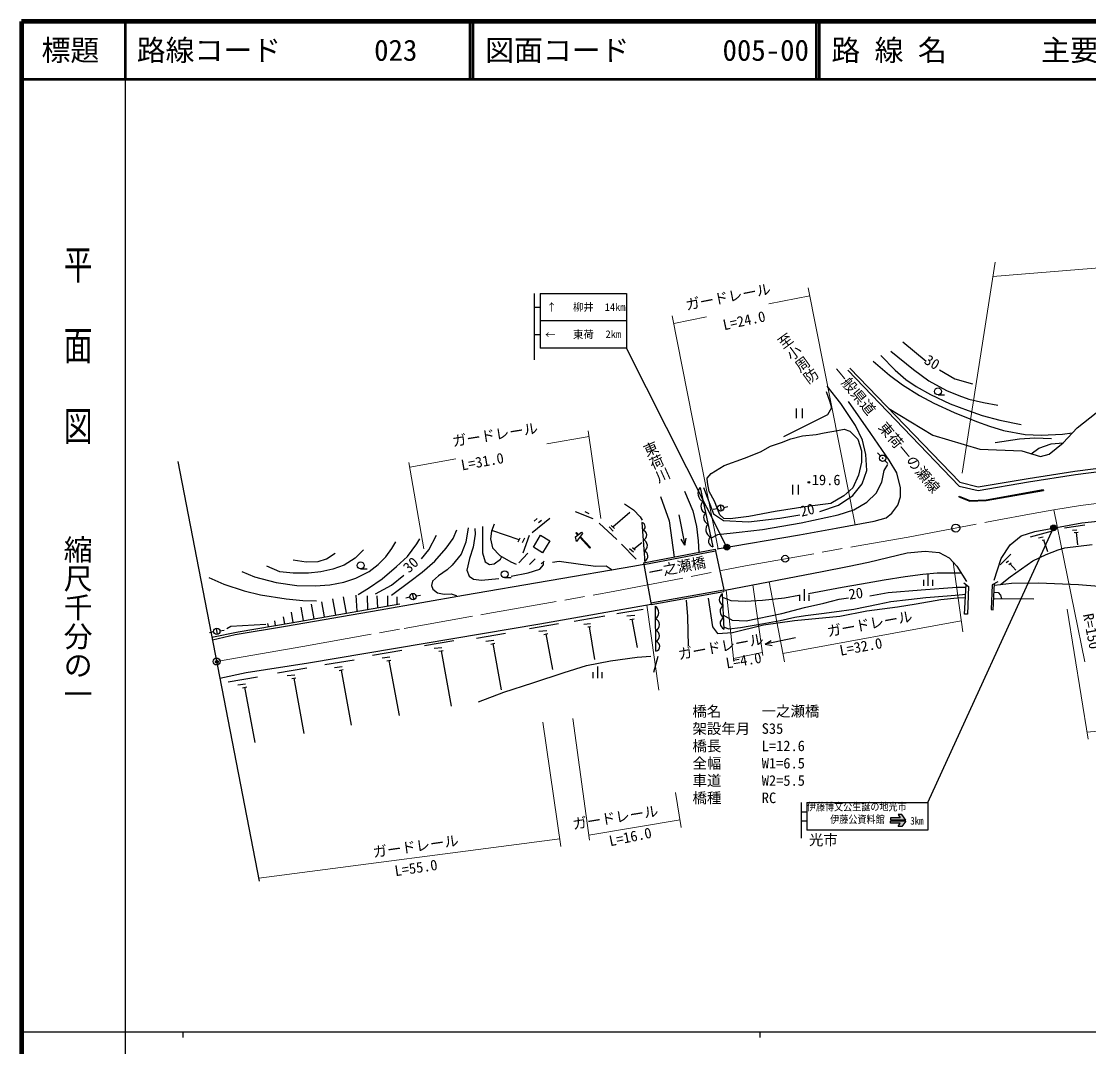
# Model space of a CAD drawing. Units: millimetres at full size, sheet at 1:1000; details may follow other scales. Extents: x -16678449 to 2543535, y -222173567 to 1714376.
# Drawn here: x 40000 to 224964, y 202409 to 380000 of the extents above; entities that cross this region are included whole.
import ezdxf
from ezdxf.enums import TextEntityAlignment as Align

# ---------------------------------------------------------------- set-up
doc = ezdxf.new("R2010")
doc.units = ezdxf.units.MM
doc.header["$LTSCALE"] = 1000
doc.header["$PDMODE"] = 32
doc.header["$PDSIZE"] = 500
doc.linetypes.add('CHAIN', pattern=[18.5, 12, -1.5, 3.5, -1.5])
for name, color, linetype, lineweight in [('M-BGD', 7, 'Continuous', 25), ('M-BMK', 2, 'CHAIN', 13), ('M-BMK-OTRS', 5, 'Continuous', 25), ('M-BMK-SRVR', 3, 'Continuous', 25), ('M-STR-HTXT', 7, 'Continuous', 13), ('M-STR-STR1', 1, 'Continuous', 25), ('M-STR-STRC', 7, 'Continuous', 25), ('M-TTL', 2, 'Continuous', 140), ('M-TTL-BAND', 7, 'Continuous', 25), ('M-TTL-LINE', 7, 'Continuous', 50)]:
    doc.layers.add(name, color=color, linetype=linetype, lineweight=lineweight)
for name, color, linetype in [('M-BMK-HTXT', 7, 'Continuous'), ('M-OTRS', 6, 'Continuous'), ('M-TTL-TXT', 7, 'Continuous')]:
    doc.layers.add(name, color=color, linetype=linetype)
doc.styles.add('@ＭＳ ゴシック', font='')
doc.styles.add('ＭＳ ゴシック', font='')
doc.styles.get('@ＭＳ ゴシック').set_extended_font_data('@MS Gothic')
doc.styles.get('ＭＳ ゴシック').set_extended_font_data('MS Gothic')

msp = doc.modelspace()

# ---------------------------------------------------------------- hatches: boundary and pattern name
at = {"layer": 'M-BGD'}
h = msp.add_hatch(color=256, dxfattribs=at)
edge = h.paths.add_edge_path()
edge.add_ellipse((189253, 304334), major_axis=(4.9, 49.8), ratio=1, start_angle=-130.72466, end_angle=49.27534)
at = {"layer": 'M-BMK-SRVR'}
msp.add_hatch(color=256, dxfattribs=at).paths.add_polyline_path([(201979, 292921), (202003, 292919), (201991, 292920)])
at = {"layer": 'M-STR-STRC'}
for points in [[(218385, 292254, 1), (219385, 292254, 0.41421), (218885, 292754, 0.41421)], [(161757, 288915, 1), (162757, 288915, 0.41421), (162257, 289415, 0.41421)], [(193278, 241665), (192608, 242602), (191928, 242602), (192298, 242027), (190614, 242027), (190613, 241666)], [(190614, 241128), (190613, 241490), (193278, 241491), (192608, 240554), (191928, 240553), (192298, 241129)]]:
    msp.add_hatch(color=256, dxfattribs=at).paths.add_polyline_path(points)

# ---------------------------------------------------------------- linework, layer by layer
at = {"layer": 'M-BGD'}
for p, q in [((192737, 324474), (196776, 321126)), ((198861, 315305), (199984, 315305)), ((174298, 312966), (174298, 311289)), ((175298, 312966), (175298, 311289)), ((188874, 304732), (188356, 305275)), ((189632, 303936), (190150, 303393)), ((173640, 299739), (173640, 298062)), ((174640, 299739), (174640, 298062)), ((157620, 299260), (159827, 289005)), ((161082, 296245), (161280, 295163)), ((161718, 295822), (162451, 295983)), ((135996, 295100), (139061, 293911)), ((137654, 295119), (138358, 294740)), ((142486, 292425), (145479, 295010)), ((153936, 294550), (154992, 289298)), ((160644, 295586), (159911, 295425)), ((128509, 291475), (131597, 293924)), ((128891, 293429), (129401, 293896)), ((129614, 293188), (130166, 293627)), ((140160, 293100), (143225, 290253)), ((141873, 292470), (142558, 291677)), ((142198, 292704), (142775, 292145)), ((147558, 293185), (148029, 286247)), ((220805, 292267), (224320, 292787)), ((126264, 290180), (121545, 291828)), ((126087, 289847), (126441, 290512)), ((126823, 289719), (127248, 290569)), ((126993, 287922), (128070, 290979)), ((154992, 289298), (155186, 290498)), ((214876, 290696), (218683, 291736)), ((216282, 290513), (217085, 290696)), ((222147, 291875), (222923, 291911)), ((222448, 291455), (223124, 291510)), ((222786, 291482), (223042, 289347)), ((144024, 289437), (146530, 286825)), ((145395, 288681), (146062, 288104)), ((145935, 288861), (146386, 288464)), ((146161, 288662), (147558, 289744)), ((154992, 289298), (154349, 290330)), ((216930, 290112), (217323, 290221)), ((217126, 290166), (217825, 288177)), ((126220, 286184), (127759, 287893)), ((128044, 285937), (129070, 286887)), ((209615, 285875), (211471, 287687)), ((98801, 285169), (99924, 285169)), ((130081, 286013), (130599, 286501)), ((210665, 286277), (211075, 286569)), ((211130, 285903), (211514, 286231)), ((211322, 286067), (212326, 284945)), ((123759, 283641), (124882, 283641)), ((196375, 282230), (196375, 283275)), ((197175, 282230), (197175, 284223)), ((197975, 282230), (197975, 283275)), ((175735, 279639), (175735, 281631)), ((92014, 279442), (92471, 276830)), ((93939, 279949), (94425, 277172)), ((95782, 280294), (96272, 277495)), ((97961, 280607), (98128, 277820)), ((99902, 280473), (99965, 278141)), ((101618, 280518), (101743, 278452)), ((103454, 280503), (103469, 278754)), ((105051, 280294), (105084, 279037)), ((107339, 280253), (106604, 280101)), ((107730, 280895), (108025, 279835)), ((108416, 280477), (109150, 280629)), ((161818, 274743), (161489, 280853)), ((174935, 279639), (174935, 280684)), ((176535, 279639), (176535, 280684)), ((208523, 280015), (215467, 279979)), ((86760, 277652), (87069, 275885)), ((88417, 278532), (88826, 276193)), ((90238, 279054), (90681, 276517)), ((143177, 277437), (147787, 278189)), ((149972, 270894), (149916, 278676)), ((82815, 275158), (82730, 275697)), ((83864, 276145), (83998, 275360)), ((85387, 276876), (85599, 275633)), ((128046, 274846), (133114, 275698)), ((135780, 276117), (141112, 277036)), ((137470, 275593), (138651, 275707)), ((144951, 277007), (146336, 277141)), ((145422, 276416), (146215, 276523)), ((145818, 276469), (146721, 271549)), ((73326, 274241), (72587, 274113)), ((73771, 274876), (73964, 273794)), ((74410, 274429), (75149, 274557)), ((118858, 273168), (123926, 274020)), ((129705, 274346), (131046, 274505)), ((130546, 273824), (131250, 273983)), ((130898, 273903), (132022, 267742)), ((138143, 275101), (138668, 275199)), ((138405, 275150), (139332, 269468)), ((109879, 271906), (114947, 272757)), ((120517, 272669), (121858, 272828)), ((121358, 272146), (122062, 272305)), ((121710, 272226), (123176, 264188)), ((174149, 273195), (168905, 272102)), ((168905, 272102), (169932, 272752)), ((168905, 272102), (170106, 271917)), ((100854, 270242), (105922, 271093)), ((111538, 271406), (112879, 271565)), ((112379, 270883), (113083, 271042)), ((112731, 270963), (114475, 261407)), ((92588, 268578), (97656, 269430)), ((94247, 268078), (95588, 268237)), ((102513, 269742), (103854, 269901)), ((103354, 269219), (104058, 269378)), ((103706, 269299), (105449, 259743)), ((139879, 266246), (139879, 268238)), ((149592, 267247), (150333, 270038)), ((75845, 265601), (80914, 266452)), ((84388, 267170), (89456, 268021)), ((86047, 266670), (87388, 266829)), ((95088, 267555), (95792, 267714)), ((95440, 267635), (97184, 258079)), ((139079, 266246), (139079, 267291)), ((140679, 266246), (140679, 267291)), ((77504, 265101), (78845, 265260)), ((78345, 264578), (79050, 264737)), ((78698, 264658), (80441, 255102)), ((86888, 266147), (87592, 266306)), ((87240, 266227), (88983, 256671))]:
    msp.add_line(p, q, dxfattribs=at)
for points in [[(190340, 312927), (197953, 308329), (206080, 305919), (213383, 305587), (216617, 304618), (218122, 305033), (220536, 307019), (222960, 309598), (226244, 312193), (227533, 313243), (230852, 319074), (234421, 323935)], [(188972, 322112), (191418, 319574), (193286, 317942), (195045, 316782), (197584, 315348), (200974, 313774), (204096, 312578), (206486, 311737), (209548, 310930), (213249, 310187)], [(190708, 322856), (194588, 319710), (197260, 317758), (200307, 316056), (202450, 315185), (204187, 314578), (206723, 313988), (209214, 313542)], [(187606, 321159), (190430, 318741), (192707, 317020), (195625, 315205), (198153, 313849), (201646, 312233), (205504, 310694), (207759, 309861), (210232, 309108), (213958, 308467), (216755, 308337), (220444, 308523), (222131, 308717)], [(183256, 319601), (202516, 299471), (205809, 298761), (214550, 300259), (222676, 301508), (234888, 303066)], [(183573, 319941), (202661, 300157), (205822, 299351), (214457, 300831), (222595, 302082), (234822, 303643)], [(199121, 319619), (201746, 318056), (204854, 317219)], [(178394, 295124), (181617, 296192), (184121, 297885), (185724, 299891), (186536, 302231), (186374, 304967), (185789, 307476), (184562, 309999), (182015, 313836), (179664, 316835)], [(179489, 315906), (180109, 314106), (180414, 313061), (179696, 311863), (172072, 308053)], [(160580, 288629), (174853, 291067), (181204, 292237), (187801, 293403), (189864, 294000), (190845, 294805), (191887, 296200), (192345, 297642), (192343, 299193), (191730, 301824), (190384, 303965), (187224, 308640), (183372, 314175)], [(208790, 307067), (212991, 307700), (215651, 307889), (218543, 307742)], [(215000, 305103), (216306, 306075), (218440, 306808), (220536, 307019)], [(159513, 290461), (160717, 291114), (164418, 291494), (168413, 291961), (175163, 293133), (181567, 294526), (184290, 295398), (186532, 296718), (188154, 298291), (189140, 300182), (189554, 302185), (190159, 303227)], [(154908, 298630), (156355, 295226), (157013, 292483), (157295, 290021), (157394, 288023)], [(158219, 299247), (159969, 294719), (161663, 293541), (166028, 293302), (171443, 293964), (174905, 294535)], [(144553, 296423), (146095, 295379), (147256, 294203), (147587, 293606)], [(150789, 297725), (152250, 293492), (153159, 287219)], [(117435, 292253), (117030, 289781), (116241, 287692), (114685, 285796), (113779, 284976), (112293, 283953), (111258, 283028), (111059, 282291), (111302, 281675), (112101, 281006), (113261, 280765), (114485, 280819), (115342, 280578), (115374, 280395)], [(119937, 292515), (119937, 287948), (120367, 286390), (121133, 285906), (121953, 286054), (123014, 286873), (123264, 287298)], [(121953, 292918), (121496, 291696), (121308, 290353), (121670, 288821), (122934, 287491), (124856, 286363), (125756, 286000)], [(208583, 283196), (209792, 286944), (211375, 289328), (213259, 290891), (215644, 291652), (223782, 293163), (228755, 293668)], [(104173, 280596), (107350, 282962), (109482, 284602), (111636, 286520), (113619, 288758), (114813, 290441), (115495, 291954)], [(109354, 286883), (110634, 288481), (111956, 291017)], [(118569, 292179), (118663, 291157), (118317, 288940), (117640, 286975), (117231, 284947), (117609, 283907), (118386, 283396), (119757, 283222), (122756, 283488)], [(136416, 291013), (136097, 291353), (136216, 291464), (136544, 291115)], [(136864, 290773), (138637, 288883), (138518, 288771), (136765, 290641)], [(78207, 284731), (80399, 283810), (84163, 282794), (87757, 282287), (90941, 282203), (93466, 282425), (95893, 282858), (97975, 283572), (100249, 284726), (101839, 285937), (103139, 287266), (104214, 288687), (104894, 289860)], [(98355, 280738), (100147, 281843), (102509, 283417), (104988, 285560), (106908, 287325), (108511, 289476), (109077, 290377)], [(209658, 282476), (211336, 283776), (215316, 286548), (217617, 287675), (219675, 288463), (220849, 288784), (225585, 289388)], [(99271, 288489), (97825, 287044), (95934, 285834), (94007, 285093), (91893, 284638), (89785, 284398), (87135, 284411), (84811, 284653), (82549, 285606)], [(87099, 286753), (89353, 286391), (91421, 286443), (92868, 286887), (94388, 287890)], [(161977, 281453), (178765, 284685), (183153, 285580), (186819, 286312), (193524, 287938), (196628, 288259), (199032, 288018), (200792, 287060), (202139, 285615), (203796, 282986)], [(73117, 272877), (77045, 273785), (85779, 275231), (102211, 278053), (116626, 280618), (146331, 285691), (147890, 285973)], [(124909, 283924), (127835, 284456), (129868, 285130), (130462, 285891), (130462, 286303)], [(132047, 286345), (133189, 286517), (136874, 285957), (139567, 285613), (141334, 285677), (142413, 285022)], [(72508, 283651), (75100, 282519), (78626, 281344), (81459, 280693), (85898, 279996), (88790, 279671), (91174, 279652)], [(101359, 280831), (104130, 282344), (106284, 284091)], [(176395, 280874), (182223, 281987), (185617, 282587), (189547, 283285), (193194, 283854), (196215, 284234), (198729, 284452), (202848, 284491)], [(187016, 280502), (190232, 281079), (195929, 281550), (202135, 281980), (203718, 281978)], [(203345, 282746), (204140, 282138), (203981, 277338), (203475, 277294), (203742, 282442)], [(209204, 282919), (208235, 282428), (208090, 278104), (208437, 278090), (208640, 282633)], [(208628, 282353), (211615, 282708), (216261, 282762), (223189, 282436), (230960, 281839)], [(155607, 271762), (155521, 276908), (155276, 279728)], [(159043, 280097), (159800, 275112), (160635, 273968), (163216, 274162), (168630, 275461), (173983, 276239), (181864, 276986), (186517, 277897), (191860, 278584), (195071, 279116), (199325, 279872), (202151, 280138), (203627, 280214)], [(161519, 280285), (162928, 279682), (165472, 279561), (168424, 279770), (172231, 280160), (174739, 280590)], [(161690, 277120), (163208, 276261), (165636, 276144), (171769, 277428), (175732, 278456), (179065, 279251), (181732, 279917), (183361, 280175)], [(161802, 275055), (162624, 274802), (164645, 274986), (168331, 275625), (171483, 276232), (174052, 276803), (175886, 277060), (178652, 277462), (180834, 277745), (184242, 278176), (188480, 279058), (190705, 279532), (193764, 279873), (196740, 280222), (200442, 280502), (202548, 280687), (203657, 280801)], [(208574, 281139), (209290, 281043), (209675, 280588), (209840, 280008)], [(73029, 273326), (77568, 274263), (86736, 275827), (105569, 279121)], [(74411, 266207), (78957, 267190), (89752, 268865), (129841, 275650), (149141, 279036)], [(75602, 274826), (76301, 275252), (82373, 275601)], [(119248, 262115), (123614, 263822), (128635, 265437), (134064, 267225), (137953, 268412), (142094, 269250), (146739, 269853), (149069, 270057)]]:
    msp.add_lwpolyline(points, dxfattribs=at)
for points in [[(173371, 307669), (175367, 308234), (177716, 308463), (179146, 308710), (181442, 309134), (182572, 309363), (183579, 309028), (184939, 307651), (185621, 305636), (185621, 303674), (185086, 301409), (184104, 299215), (182534, 297841), (180279, 296460), (176170, 295974), (170624, 295084), (166050, 294214), (162860, 293808), (161749, 293910), (161076, 294553), (160140, 296877), (159205, 298558), (158895, 300123), (158835, 300876), (159526, 301689), (161783, 303043), (165319, 304333), (168072, 305435), (169833, 306417), (171730, 307026)], [(128730, 288916), (129966, 290995), (131585, 290049), (130342, 287958)], [(137056, 291523), (137254, 291295), (136203, 289889), (136017, 290694)]]:
    msp.add_lwpolyline(points, close=True, dxfattribs=at)
for centre, radius in [((198861, 315905), 600), ((189253, 304334), 550), ((189253, 304334), 50), ((176490, 300162), 150), ((161181, 295704), 550), ((98801, 285769), 600), ((123759, 284241), 600), ((107877, 280365), 550), ((73868, 274335), 550)]:
    msp.add_circle(centre, radius, dxfattribs=at)
for centre, radius, start, end in [((158800, 298233), 1564, 138.95693, 245.32661), ((158896, 295956), 1137, 131.21983, 253.06372), ((159403, 294050), 1171, 135.68505, 248.59849), ((147394, 292483), 721, 290.88989, 76.88347), ((160022, 292024), 1404, 138.20937, 246.07418), ((147585, 290998), 814, 282.47112, 85.30225), ((160087, 289969), 999, 129.37267, 254.91087), ((147410, 289176), 1086, 296.63607, 71.13728), ((147726, 287367), 855, 289.26981, 78.50352), ((162117, 279876), 1162, 122.73848, 243.44325), ((149038, 277564), 1416, 309.10752, 51.71735), ((162400, 277807), 1305, 127.91539, 238.26634), ((149568, 275495), 1036, 291.39179, 69.43306), ((162149, 275741), 1051, 114.51668, 251.66505), ((149525, 273559), 1058, 294.24364, 66.58119), ((149765, 271743), 873, 283.70841, 77.11644)]:
    msp.add_arc(centre, radius, start, end, dxfattribs=at)
at = {"layer": 'M-BMK'}
msp.add_lwpolyline([(73845, 269123), (78419, 269933), (88783, 271735), (106355, 274863), (120869, 277434), (142842, 281283), (165507, 285691), (184675, 289099), (193690, 290648), (208487, 293473), (215362, 294780), (218953, 295394), (223523, 296114), (227735, 296640)], dxfattribs=at)
at = {"layer": 'M-BMK-OTRS'}
msp.add_line((67127, 303747), (81225, 231091), dxfattribs=at)
at = {"layer": 'M-BMK-SRVR'}
for centre, radius in [((201934, 292222), 700), ((172371, 286911), 600), ((73845, 269123), 600)]:
    msp.add_circle(centre, radius, dxfattribs=at)
at = {"layer": 'M-OTRS'}
msp.add_point((73887, 269077), dxfattribs=at)
at = {"layer": 'M-STR-HTXT'}
for p, q in [((203040, 301745), (208756, 338266)), ((184503, 292820), (176345, 333854)), ((169550, 331044), (176624, 332451)), ((152800, 329007), (160748, 288657)), ((153060, 327687), (158750, 328806)), ((140441, 293878), (138252, 309059)), ((131070, 306825), (138387, 308119)), ((109761, 288612), (107161, 303579)), ((107301, 302778), (115307, 304244)), ((224322, 269087), (218935, 295391)), ((203132, 274270), (201466, 286338)), ((163467, 269106), (162136, 281484)), ((168485, 270148), (166744, 282371)), ((172248, 269051), (169579, 282917)), ((150470, 264127), (148398, 278906)), ((221236, 278198), (224864, 255650)), ((202869, 276174), (171963, 270533)), ((163408, 269661), (168407, 270691)), ((320707, 265161), (224666, 256883)), ((138473, 238162), (135582, 259268)), ((133520, 237077), (130365, 258640)), ((154374, 240360), (153375, 246404)), ((138349, 239065), (154156, 241679)), ((81129, 231584), (133329, 238377))]:
    msp.add_line(p, q, dxfattribs=at)
msp.add_lwpolyline([(457407, 343235), (323239, 344833), (319083, 344834), (208372, 335815)], dxfattribs=at)
at = {"layer": 'M-STR-STR1'}
for p, q in [((147844, 286212), (160248, 288564)), ((147898, 285927), (160302, 288279)), ((149093, 279304), (161714, 281524)), ((149144, 279018), (161764, 281238))]:
    msp.add_line(p, q, dxfattribs=at)
for points in [[(160248, 288564), (160302, 288279), (161714, 281524), (161764, 281238)], [(147844, 286212), (147898, 285927), (149093, 279304), (149144, 279018)]]:
    msp.add_lwpolyline(points, dxfattribs=at)
at = {"layer": 'M-STR-STRC'}
for p, q in [((128896, 332883), (128896, 321383)), ((129896, 332883), (144896, 332883)), ((129896, 332883), (129896, 323383)), ((144896, 332883), (144896, 323383)), ((128896, 330508), (129896, 330508)), ((144896, 328133), (129896, 328133)), ((128896, 325758), (129896, 325758)), ((144896, 323383), (129896, 323383)), ((162257, 288915), (144896, 323383)), ((217102, 298884), (217128, 298736)), ((202440, 297624), (202495, 297763)), ((197122, 244681), (218885, 292254)), ((175122, 244681), (175122, 238537)), ((176122, 244681), (197122, 244681)), ((176122, 244681), (176122, 239931)), ((197122, 244681), (197122, 239931)), ((175122, 243097), (176122, 243097)), ((191928, 242602), (192298, 242027)), ((192608, 242602), (191928, 242602)), ((193278, 241665), (192608, 242602)), ((175122, 241514), (176122, 241514)), ((190613, 242027), (190613, 241666)), ((193278, 241665), (190613, 241664)), ((193278, 241491), (190613, 241490)), ((190614, 241128), (190613, 241490)), ((192298, 242027), (190614, 242027)), ((192298, 241129), (190614, 241128)), ((191928, 240553), (192298, 241129)), ((192608, 240554), (191928, 240553)), ((193278, 241491), (192608, 240554)), ((197122, 239931), (176122, 239931))]:
    msp.add_line(p, q, dxfattribs=at)
for points in [[(202440, 297624), (204368, 296864), (207191, 296999), (217128, 298736)], [(202495, 297763), (204393, 297015), (207175, 297149), (217102, 298884)]]:
    msp.add_lwpolyline(points, dxfattribs=at)
for centre in [(218885, 292254), (162257, 288915)]:
    msp.add_circle(centre, 500, dxfattribs=at)
at = {"layer": 'M-TTL'}
for p, q in [((40000, 380000), (40000, 20000)), ((680000, 380000), (40000, 380000))]:
    msp.add_line(p, q, dxfattribs=at)
at = {"layer": 'M-TTL-BAND'}
for p, q in [((58000, 370000), (58000, 20000)), ((40000, 205000), (579000, 205000)), ((68000, 205000), (68000, 204000)), ((168000, 205000), (168000, 204000))]:
    msp.add_line(p, q, dxfattribs=at)
at = {"layer": 'M-TTL-LINE'}
for p, q in [((58000, 380000), (58000, 370000)), ((117750, 380000), (117750, 370000)), ((118250, 380000), (118250, 370000)), ((177750, 380000), (177750, 370000)), ((178250, 380000), (178250, 370000)), ((40000, 370000), (680000, 370000))]:
    msp.add_line(p, q, dxfattribs=at)

# ---------------------------------------------------------------- texts
at = {"layer": 'M-BGD', "style": 'ＭＳ ゴシック'}
for s, rotation, p in [('30', 328.707, (196019, 320365)), ('20', 13.536, (175328, 293650)), ('30', 42.955, (107554, 283945)), ('20', 8.13, (183584, 279281))]:
    msp.add_text(s, height=1833, rotation=rotation, dxfattribs=at).set_placement(p, align=Align.BOTTOM_LEFT)
msp.add_text('19.6', height=1833, dxfattribs=at).set_placement((176978, 299114), align=Align.BOTTOM_LEFT)
at = {"layer": 'M-BMK-HTXT'}
for s, rotation, style, p in [('至小周防', 306.205, '@ＭＳ ゴシック', (170452, 324807)), ('一般県道\u3000東荷一の瀬線', 309.604, 'ＭＳ ゴシック', (180008, 318950)), ('東荷川', 294.27, '@ＭＳ ゴシック', (147208, 306496)), ('一之瀬橋', 10.914, 'ＭＳ ゴシック', (149017, 283057))]:
    msp.add_text(s, height=1833, rotation=rotation, dxfattribs=dict(at, style=style)).set_placement(p, align=Align.BOTTOM_LEFT)
at = {"layer": 'M-STR-HTXT', "style": 'ＭＳ ゴシック'}
for s, rotation, p in [('ガードレール', 11.07, (155404, 329421)), ('L=24.0', 12.249, (161911, 325950)), ('ガードレール', 9.067, (114899, 305799)), ('L=31.0', 10.116, (116470, 301662)), ('ガードレール', 10.433, (179896, 272860)), ('R=150', 280.901, (223423, 277154)), ('ガードレール', 10.558, (154102, 268900)), ('L=32.0', 10.403, (182078, 269568)), ('L=4.0', 9.403, (162333, 267363)), ('橋名', 0.081, (156296, 259020)), ('一之瀬橋', 0.081, (168296, 259037)), ('架設年月', 0.081, (156301, 256020)), ('S35', 0.081, (168301, 256037)), ('橋長', 0.081, (156305, 253020)), ('L=12.6', 0.081, (168305, 253037)), ('全幅', 0.081, (156309, 250020)), ('W1=6.5', 0.081, (168309, 250037)), ('車道', 0.081, (156313, 247020)), ('W2=5.5', 0.081, (168313, 247037)), ('橋種', 0.081, (156318, 244020)), ('RC', 0.081, (168318, 244037)), ('ガードレール', 9.051, (135766, 239491)), ('ガードレール', 7.996, (101108, 234632)), ('L=16.0', 11.655, (142162, 236566)), ('L=55.0', 8.58, (104916, 231380))]:
    msp.add_text(s, height=1833, rotation=rotation, dxfattribs=at).set_placement(p, align=Align.BOTTOM_LEFT)
at = {"layer": 'M-STR-STRC', "style": 'ＭＳ ゴシック'}
for s, p in [('↑', (131896, 330508)), ('柳井', (137396, 330508)), ('14km', (142896, 330508)), ('東荷', (137396, 325758)), ('2km', (142589, 325821))]:
    msp.add_text(s, height=1320, dxfattribs=at).set_placement(p, align=Align.MIDDLE_CENTER)
msp.add_text('→', height=1320, rotation=180, dxfattribs=at).set_placement((131669, 325763), align=Align.MIDDLE_CENTER)
at = {"layer": 'M-STR-STRC', "style": 'ＭＳ ゴシック', "width": 0.85}
msp.add_text('伊藤博文公生誕の地光市', height=1320, dxfattribs=at).set_placement((184780, 242912), align=Align.BOTTOM_CENTER)
msp.add_text('伊藤公資料館', height=1320, dxfattribs=at).set_placement((184893, 242436), align=Align.TOP_CENTER)
msp.add_text('3km', height=1320, dxfattribs=at).set_placement((195206, 241535), align=Align.MIDDLE_CENTER)
at = {"layer": 'M-STR-STRC', "style": 'ＭＳ ゴシック'}
msp.add_text('光市', height=1833, dxfattribs=at).set_placement((176500, 236759), align=Align.BOTTOM_LEFT)
at = {"layer": 'M-TTL-BAND', "style": '@ＭＳ ゴシック', "width": 1.4}
msp.add_text('平  面  図', height=3666, rotation=270, dxfattribs=at).set_placement((49777, 306475), align=Align.MIDDLE_RIGHT)
at = {"layer": 'M-TTL-BAND', "style": '@ＭＳ ゴシック'}
msp.add_text('縮尺千分の一', height=3666, rotation=270, dxfattribs=at).set_placement((49777, 261030), align=Align.MIDDLE_RIGHT)
at = {"layer": 'M-TTL-TXT', "style": 'ＭＳ ゴシック'}
msp.add_text('標題', height=3666, dxfattribs=at).set_placement((48500, 375000), align=Align.MIDDLE_CENTER)
for s, p in [('路線コード', (60000, 375000)), ('路 線 名', (180380, 375000)), ('主要地方道\u3000光上関線', (216734, 375000)), ('023', (101142, 375000)), ('図面コード', (120380, 375000)), ('005-00', (161521, 375000))]:
    msp.add_text(s, height=3666, dxfattribs=at).set_placement(p, align=Align.MIDDLE_LEFT)

doc.saveas('drawing.dxf')
